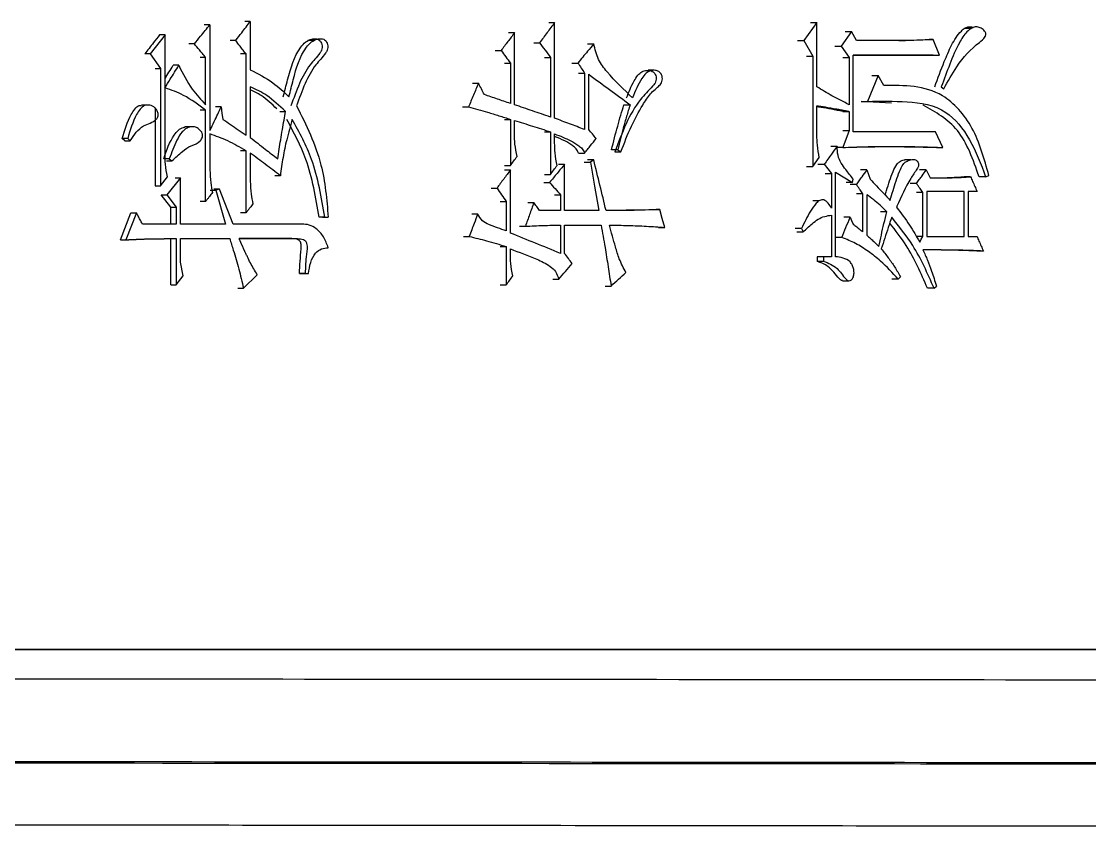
# Model space of a CAD drawing. Header units: millimetres. Extents: x 1953 to 4389, y 564 to 2287.
# Drawn here: x 2977.74 to 2988, y 815.87 to 823.67 of the extents above; entities that cross this region are included whole.
import ezdxf

# ---------------------------------------------------------------- set-up
doc = ezdxf.new("R2010")
doc.units = ezdxf.units.MM

msp = doc.modelspace()

# ---------------------------------------------------------------- linework, layer by layer
at = {"color": 7, "linetype": 'Continuous', "lineweight": 25}
for p, q in [((2979.551, 823.636), (2979.497, 823.636)), ((2979.551, 823.636), (2979.551, 822.619)), ((2979.939, 823.668), (2979.885, 823.668)), ((2979.939, 823.668), (2979.939, 823.203)), ((2982.803, 823.658), (2982.86, 823.658)), ((2982.86, 822.738), (2982.86, 823.658)), ((2985.378, 823.658), (2985.254, 823.485)), ((2985.318, 823.658), (2985.378, 823.658)), ((2985.378, 823.041), (2985.378, 823.658)), ((2986.86, 823.601), (2986.797, 823.601)), ((2979.12, 823.539), (2978.978, 823.355)), ((2979.12, 823.539), (2979.067, 823.539)), ((2979.12, 823.03), (2979.12, 823.539)), ((2982.418, 823.56), (2982.475, 823.56)), ((2982.475, 822.868), (2982.475, 823.56)), ((2985.711, 823.571), (2985.611, 823.43)), ((2985.65, 823.571), (2985.711, 823.571)), ((2985.757, 823.485), (2985.711, 823.571)), ((2986.433, 823.495), (2986.495, 823.495)), ((2986.556, 823.344), (2986.495, 823.495)), ((2979.402, 823.452), (2979.349, 823.452)), ((2979.799, 823.485), (2979.745, 823.485)), ((2980.547, 823.483), (2980.492, 823.483)), ((2982.659, 823.463), (2982.716, 823.463)), ((2983.177, 823.452), (2983.235, 823.452)), ((2985.193, 823.485), (2985.254, 823.485)), ((2985.254, 823.485), (2985.339, 823.333)), ((2985.55, 823.43), (2985.611, 823.43)), ((2985.611, 823.43), (2985.688, 823.322)), ((2986.227, 823.485), (2985.757, 823.485)), ((2986.165, 823.485), (2986.227, 823.485)), ((2978.978, 823.355), (2978.925, 823.355)), ((2978.978, 823.355), (2979.078, 823.214)), ((2979.509, 823.322), (2979.456, 823.322)), ((2979.509, 822.868), (2979.509, 823.322)), ((2979.898, 823.355), (2979.844, 823.355)), ((2979.898, 822.576), (2979.898, 823.355)), ((2982.29, 823.387), (2982.347, 823.387)), ((2982.82, 823.322), (2982.82, 822.749)), ((2985.279, 823.333), (2985.339, 823.333)), ((2985.339, 823.333), (2985.339, 822.273)), ((2985.627, 823.322), (2985.688, 823.322)), ((2985.688, 823.322), (2985.688, 822.868)), ((2985.727, 823.344), (2986.556, 823.344)), ((2985.727, 822.608), (2985.727, 823.344)), ((2986.494, 823.344), (2985.727, 823.344)), ((2986.494, 823.344), (2986.556, 823.344)), ((2979.025, 823.214), (2979.078, 823.214)), ((2979.078, 823.214), (2979.078, 822.089)), ((2979.252, 823.247), (2979.199, 823.247)), ((2982.378, 823.268), (2982.435, 823.268)), ((2982.435, 823.268), (2982.435, 822.879)), ((2983.026, 823.268), (2983.084, 823.268)), ((2983.816, 823.198), (2983.757, 823.198)), ((2983.09, 823.171), (2983.147, 823.171)), ((2983.147, 823.171), (2983.147, 822.63)), ((2983.187, 822.63), (2983.187, 823.16)), ((2985.966, 823.149), (2985.865, 822.9)), ((2985.904, 823.149), (2985.966, 823.149)), ((2986.02, 823.052), (2985.966, 823.149)), ((2979.12, 822.392), (2979.12, 823.03)), ((2979.939, 823.041), (2979.939, 822.554)), ((2982.073, 823.074), (2982.129, 823.074)), ((2986.093, 822.882), (2985.804, 822.9)), ((2985.804, 822.9), (2985.865, 822.9)), ((2978.946, 822.864), (2978.893, 822.864)), ((2979.025, 822.835), (2979.025, 822.089)), ((2979.509, 822.814), (2979.456, 822.814)), ((2979.509, 821.938), (2979.509, 822.814)), ((2979.658, 822.846), (2979.605, 822.846)), ((2980.222, 822.803), (2980.277, 822.803)), ((2981.976, 822.846), (2982.033, 822.846)), ((2983.526, 822.868), (2983.585, 822.868)), ((2985.378, 822.576), (2985.378, 822.857)), ((2985.627, 822.803), (2985.688, 822.803)), ((2985.688, 822.803), (2985.688, 822.619)), ((2982.435, 822.727), (2982.435, 822.284)), ((2982.475, 822.587), (2982.475, 822.717)), ((2979.364, 822.654), (2979.31, 822.654)), ((2979.551, 822.587), (2979.551, 822.241)), ((2982.763, 822.608), (2982.82, 822.608)), ((2982.82, 822.608), (2982.82, 822.197)), ((2982.86, 822.5), (2982.86, 822.587)), ((2985.688, 822.619), (2985.626, 822.457)), ((2985.627, 822.619), (2985.688, 822.619)), ((2986.518, 822.608), (2985.727, 822.608)), ((2986.587, 822.457), (2986.518, 822.608)), ((2978.734, 822.522), (2978.709, 822.543)), ((2978.734, 822.522), (2978.787, 822.522)), ((2978.762, 822.543), (2978.787, 822.522)), ((2985.511, 822.468), (2985.572, 822.468)), ((2979.898, 822.424), (2979.844, 822.424)), ((2979.898, 821.829), (2979.898, 822.424)), ((2979.939, 822.403), (2979.939, 822.132)), ((2983.089, 822.403), (2983.147, 822.403)), ((2983.466, 822.435), (2983.407, 822.435)), ((2983.466, 822.435), (2983.497, 822.414)), ((2985.626, 822.457), (2985.565, 822.457)), ((2986.524, 822.457), (2986.456, 822.459)), ((2986.525, 822.457), (2986.587, 822.457)), ((2979.133, 822.327), (2979.186, 822.327)), ((2982.898, 822.295), (2982.956, 822.295)), ((2982.956, 821.851), (2982.956, 822.295)), ((2983.145, 822.316), (2983.203, 822.316)), ((2983.235, 822.338), (2983.177, 822.338)), ((2983.235, 822.338), (2983.203, 822.316)), ((2985.279, 822.273), (2985.339, 822.273)), ((2985.339, 822.273), (2985.401, 822.36)), ((2985.387, 822.295), (2985.448, 822.295)), ((2985.448, 822.295), (2985.518, 822.208)), ((2986.284, 822.339), (2986.221, 822.339)), ((2979.078, 822.089), (2979.144, 822.176)), ((2979.269, 822.165), (2979.136, 822.003)), ((2979.216, 822.165), (2979.269, 822.165)), ((2979.269, 821.721), (2979.269, 822.165)), ((2980.227, 822.186), (2980.173, 822.186)), ((2982.378, 822.241), (2982.435, 822.241)), ((2982.435, 821.635), (2982.435, 822.241)), ((2985.457, 822.208), (2985.518, 822.208)), ((2985.518, 822.208), (2985.518, 821.873)), ((2985.556, 822.219), (2985.719, 822.122)), ((2985.858, 822.241), (2985.797, 822.241)), ((2986.426, 822.241), (2986.364, 822.241)), ((2986.854, 822.176), (2986.791, 822.176)), ((2979.025, 822.089), (2979.078, 822.089)), ((2979.642, 822.057), (2979.588, 822.057)), ((2979.642, 822.057), (2979.609, 822.046)), ((2979.774, 821.721), (2979.642, 822.057)), ((2982.25, 822.067), (2982.307, 822.067)), ((2982.755, 822.122), (2982.812, 822.122)), ((2985.719, 822.122), (2985.658, 822.122)), ((2985.757, 822.1), (2985.696, 822.1)), ((2985.719, 822.122), (2985.727, 822.154)), ((2986.334, 822.111), (2986.273, 822.111)), ((2979.083, 822.003), (2979.136, 822.003)), ((2979.175, 821.884), (2979.083, 822.003)), ((2979.136, 822.003), (2979.228, 821.884)), ((2979.555, 822.046), (2979.609, 822.046)), ((2979.609, 822.046), (2979.7, 821.721)), ((2982.858, 822.003), (2982.916, 822.003)), ((2982.916, 822.003), (2982.916, 821.851)), ((2985.819, 822.013), (2985.758, 822.013)), ((2985.819, 821.646), (2985.819, 822.013)), ((2985.858, 822.003), (2985.858, 821.613)), ((2986.396, 822.024), (2986.334, 822.024)), ((2986.396, 821.602), (2986.396, 822.024)), ((2986.793, 822.035), (2986.434, 822.035)), ((2986.434, 822.035), (2986.434, 821.602)), ((2986.73, 822.035), (2986.434, 822.035)), ((2986.793, 822.035), (2986.73, 822.035)), ((2986.793, 821.602), (2986.793, 822.035)), ((2986.915, 822.035), (2986.831, 822.035)), ((2986.831, 822.035), (2986.831, 821.602)), ((2986.915, 822.035), (2986.852, 822.035)), ((2979.175, 821.884), (2979.228, 821.884)), ((2979.175, 821.721), (2979.175, 821.884)), ((2979.228, 821.884), (2979.228, 821.721)), ((2979.509, 821.938), (2979.456, 821.938)), ((2982.338, 821.938), (2982.395, 821.938)), ((2982.395, 821.938), (2982.395, 821.656)), ((2982.603, 821.927), (2982.66, 821.927)), ((2982.916, 821.851), (2982.716, 821.851)), ((2983.283, 821.851), (2982.956, 821.851)), ((2983.675, 821.857), (2983.811, 821.862)), ((2983.811, 821.862), (2983.87, 821.862)), ((2985.399, 821.944), (2985.338, 821.944)), ((2978.692, 821.57), (2978.792, 821.829)), ((2978.845, 821.829), (2978.745, 821.57)), ((2978.792, 821.829), (2978.845, 821.829)), ((2979.898, 821.829), (2979.844, 821.829)), ((2980.654, 821.786), (2980.599, 821.786)), ((2980.632, 821.786), (2980.687, 821.786)), ((2980.654, 821.786), (2980.687, 821.786)), ((2982.065, 821.819), (2982.121, 821.819)), ((2985.518, 821.808), (2985.518, 821.408)), ((2985.696, 821.786), (2985.635, 821.786)), ((2986.05, 821.84), (2985.989, 821.84)), ((2979.228, 821.721), (2978.903, 821.721)), ((2979.7, 821.721), (2979.269, 821.721)), ((2980.433, 821.721), (2979.774, 821.721)), ((2982.523, 821.7), (2982.58, 821.7)), ((2982.916, 821.711), (2982.916, 821.44)), ((2982.956, 821.711), (2983.307, 821.711)), ((2982.956, 821.44), (2982.956, 821.711)), ((2983.249, 821.711), (2983.307, 821.711)), ((2983.858, 821.689), (2983.917, 821.689)), ((2985.231, 821.678), (2985.17, 821.678)), ((2985.186, 821.646), (2985.246, 821.646)), ((2985.231, 821.678), (2985.246, 821.646)), ((2978.692, 821.57), (2978.745, 821.57)), ((2979.175, 821.137), (2979.175, 821.581)), ((2979.228, 821.581), (2979.228, 821.137)), ((2979.269, 821.581), (2979.741, 821.581)), ((2979.269, 821.354), (2979.269, 821.581)), ((2979.687, 821.581), (2979.741, 821.581)), ((2979.832, 821.581), (2980.392, 821.581)), ((2980.337, 821.581), (2979.832, 821.581)), ((2980.338, 821.581), (2980.392, 821.581)), ((2981.984, 821.602), (2982.041, 821.602)), ((2986.396, 821.602), (2986.334, 821.602)), ((2986.434, 821.602), (2986.793, 821.602)), ((2986.831, 821.602), (2986.915, 821.602)), ((2982.395, 821.505), (2982.395, 821.137)), ((2982.435, 821.44), (2982.435, 821.483)), ((2986.976, 821.462), (2986.913, 821.462)), ((2979.294, 821.224), (2979.269, 821.354)), ((2985.379, 821.408), (2985.379, 821.364)), ((2985.379, 821.364), (2985.44, 821.364)), ((2985.44, 821.408), (2985.38, 821.408)), ((2985.44, 821.408), (2985.44, 821.364)), ((2985.518, 821.408), (2985.44, 821.408)), ((2979.873, 821.105), (2980.005, 821.235)), ((2980.466, 821.245), (2980.411, 821.245)), ((2980.444, 821.245), (2980.498, 821.245)), ((2980.466, 821.245), (2980.498, 821.245)), ((2979.228, 821.137), (2979.294, 821.224)), ((2982.842, 821.191), (2982.9, 821.191)), ((2985.625, 821.177), (2985.686, 821.177)), ((2986.158, 821.191), (2986.181, 821.213)), ((2979.819, 821.105), (2979.873, 821.105)), ((2983.344, 821.126), (2983.402, 821.126)), ((2986.503, 821.105), (2986.44, 821.105)), ((2986.503, 821.105), (2986.526, 821.126))]:
    msp.add_line(p, q, dxfattribs=at)
at = {"color": 7, "linetype": 'Continuous', "lineweight": 25, "flags": 128}
for points in [[(2982.763, 823.322), (2982.791, 823.322), (2982.82, 823.322)], [(2986.572, 823.041), (2986.583, 823.03), (2986.595, 823.019)], [(2979.658, 822.846), (2979.667, 822.787), (2979.675, 822.727)], [(2982.378, 822.727), (2982.394, 822.727), (2982.411, 822.727), (2982.435, 822.727)], [(2978.762, 822.543), (2978.742, 822.543), (2978.725, 822.543), (2978.709, 822.543)], [(2983.439, 822.414), (2983.454, 822.414), (2983.468, 822.414), (2983.483, 822.414), (2983.497, 822.414)], [(2979.161, 822.349), (2979.142, 822.349), (2979.125, 822.349), (2979.108, 822.349)], [(2979.161, 822.349), (2979.174, 822.338), (2979.186, 822.327)], [(2982.378, 822.284), (2982.393, 822.284), (2982.407, 822.284), (2982.435, 822.284)], [(2983.203, 822.316), (2983.243, 822.084), (2983.283, 821.851)], [(2982.763, 822.197), (2982.777, 822.197), (2982.792, 822.197), (2982.82, 822.197)], [(2985.556, 821.408), (2985.556, 821.813), (2985.556, 822.219)], [(2985.858, 822.241), (2985.873, 822.197), (2985.889, 822.154)], [(2986.426, 822.241), (2986.446, 822.203), (2986.465, 822.165)], [(2986.998, 822.176), (2986.973, 822.176), (2986.954, 822.176), (2986.936, 822.176)], [(2983.917, 821.689), (2983.893, 821.775), (2983.87, 821.862)], [(2985.696, 821.786), (2985.711, 821.754), (2985.727, 821.721)], [(2985.618, 821.592), (2985.603, 821.592), (2985.587, 821.592), (2985.557, 821.592)], [(2986.365, 821.548), (2986.38, 821.575), (2986.396, 821.602)], [(2982.338, 821.505), (2982.353, 821.505), (2982.367, 821.505), (2982.395, 821.505)], [(2979.175, 821.137), (2979.188, 821.137), (2979.201, 821.137), (2979.228, 821.137)], [(2982.338, 821.137), (2982.352, 821.137), (2982.367, 821.137), (2982.395, 821.137)], [(2986.158, 821.191), (2986.135, 821.191), (2986.116, 821.191), (2986.096, 821.191)]]:
    msp.add_lwpolyline(points, dxfattribs=at)
at = {"color": 7, "linetype": 'Continuous', "lineweight": 25}
for points, knots in [([(2979.402, 823.452), (2979.421, 823.476), (2979.456, 823.519), (2979.506, 823.58), (2979.536, 823.617), (2979.551, 823.636)], [0, 0, 0, 0, 0.396526, 0.698263, 1, 1, 1, 1]), ([(2979.799, 823.485), (2979.818, 823.51), (2979.851, 823.553), (2979.898, 823.614), (2979.925, 823.65), (2979.939, 823.668)], [0, 0, 0, 0, 0.407195, 0.703597, 1, 1, 1, 1]), ([(2982.86, 823.658), (2982.836, 823.625), (2982.788, 823.56), (2982.74, 823.495), (2982.716, 823.463)], [0, 0, 0, 0, 0.5, 1, 1, 1, 1]), ([(2986.509, 823.041), (2986.539, 823.122), (2986.589, 823.257), (2986.668, 823.441), (2986.736, 823.554), (2986.799, 823.606), (2986.837, 823.618), (2986.864, 823.617), (2986.876, 823.609), (2986.877, 823.608)], [0, 0, 0, 0, 0.340614, 0.570086, 0.802719, 0.875052, 0.933763, 0.992662, 1, 1, 1, 1]), ([(2986.595, 823.019), (2986.635, 823.093), (2986.73, 823.265), (2986.873, 823.421), (2986.982, 823.5), (2986.998, 823.532), (2987, 823.544), (2986.999, 823.555), (2986.993, 823.57), (2986.976, 823.59), (2986.946, 823.609), (2986.907, 823.62), (2986.861, 823.606), (2986.803, 823.557), (2986.727, 823.439), (2986.652, 823.257), (2986.599, 823.113), (2986.572, 823.041)], [0, 0, 0, 0, 0.163724, 0.385241, 0.440262, 0.448909, 0.455116, 0.461357, 0.469621, 0.484499, 0.514444, 0.547094, 0.577932, 0.622921, 0.7083, 0.85364, 1, 1, 1, 1]), ([(2979.067, 823.539), (2979.048, 823.514), (2979.014, 823.471), (2978.967, 823.409), (2978.939, 823.373), (2978.925, 823.355)], [0, 0, 0, 0, 0.407433, 0.703716, 1, 1, 1, 1]), ([(2980.255, 822.944), (2980.269, 822.998), (2980.31, 823.163), (2980.366, 823.358), (2980.468, 823.475), (2980.52, 823.497), (2980.561, 823.503), (2980.587, 823.498), (2980.605, 823.486), (2980.618, 823.468), (2980.626, 823.445), (2980.629, 823.418), (2980.623, 823.388), (2980.584, 823.33), (2980.496, 823.243), (2980.404, 823.068), (2980.355, 822.929), (2980.329, 822.857)], [0, 0, 0, 0, 0.113914, 0.343514, 0.39365, 0.444093, 0.471622, 0.490424, 0.505143, 0.519852, 0.535775, 0.554403, 0.572991, 0.596467, 0.700314, 0.843728, 1, 1, 1, 1]), ([(2980.31, 822.944), (2980.323, 822.998), (2980.364, 823.163), (2980.42, 823.358), (2980.523, 823.475), (2980.575, 823.497), (2980.616, 823.503), (2980.642, 823.498), (2980.66, 823.486), (2980.672, 823.468), (2980.681, 823.445), (2980.684, 823.418), (2980.678, 823.388), (2980.639, 823.33), (2980.551, 823.243), (2980.458, 823.068), (2980.409, 822.929), (2980.383, 822.857)], [0, 0, 0, 0, 0.113866, 0.34337, 0.39359, 0.444116, 0.471653, 0.490478, 0.50521, 0.519932, 0.535866, 0.554481, 0.573032, 0.596509, 0.70042, 0.843829, 1, 1, 1, 1]), ([(2982.475, 823.56), (2982.454, 823.531), (2982.411, 823.474), (2982.368, 823.416), (2982.347, 823.387)], [0, 0, 0, 0, 0.5, 1, 1, 1, 1]), ([(2986.495, 823.495), (2986.469, 823.494), (2986.416, 823.49), (2986.326, 823.486), (2986.263, 823.485), (2986.227, 823.485)], [0, 0, 0, 0, 0.29749, 0.594994, 1, 1, 1, 1]), ([(2979.509, 823.322), (2979.5, 823.334), (2979.48, 823.358), (2979.444, 823.402), (2979.418, 823.433), (2979.402, 823.452)], [0, 0, 0, 0, 0.277776, 0.555554, 1, 1, 1, 1]), ([(2979.898, 823.355), (2979.888, 823.367), (2979.869, 823.392), (2979.836, 823.435), (2979.813, 823.466), (2979.799, 823.485)], [0, 0, 0, 0, 0.2884326, 0.5768652, 1, 1, 1, 1]), ([(2982.716, 823.463), (2982.733, 823.439), (2982.768, 823.393), (2982.803, 823.346), (2982.82, 823.322)], [0, 0, 0, 0, 0.499999, 1, 1, 1, 1]), ([(2983.235, 823.452), (2983.216, 823.428), (2983.181, 823.386), (2983.13, 823.325), (2983.099, 823.287), (2983.084, 823.268)], [0, 0, 0, 0, 0.386049, 0.693024, 1, 1, 1, 1]), ([(2983.608, 822.933), (2983.525, 823.013), (2983.409, 823.125), (2983.272, 823.297), (2983.248, 823.4), (2983.235, 823.452)], [0, 0, 0, 0, 0.553442, 0.773992, 1, 1, 1, 1]), ([(2982.347, 823.387), (2982.362, 823.367), (2982.391, 823.328), (2982.421, 823.288), (2982.435, 823.268)], [0, 0, 0, 0, 0.499999, 1, 1, 1, 1]), ([(2979.119, 823.03), (2979.136, 823.057), (2979.167, 823.107), (2979.211, 823.179), (2979.239, 823.224), (2979.252, 823.247)], [0, 0, 0, 0, 0.377948, 0.688974, 1, 1, 1, 1]), ([(2979.12, 823.116), (2979.132, 823.137), (2979.159, 823.181), (2979.186, 823.224), (2979.199, 823.247)], [0, 0, 0, 0, 0.483308, 1, 1, 1, 1]), ([(2979.252, 823.247), (2979.292, 823.167), (2979.362, 823.026), (2979.465, 822.916), (2979.509, 822.868)], [0, 0, 0, 0, 0.562196, 1, 1, 1, 1]), ([(2979.939, 823.203), (2980.013, 823.166), (2980.147, 823.098), (2980.259, 822.991), (2980.31, 822.944)], [0, 0, 0, 0, 0.556253, 1, 1, 1, 1]), ([(2983.084, 823.268), (2983.094, 823.252), (2983.116, 823.22), (2983.137, 823.187), (2983.147, 823.171)], [0, 0, 0, 0, 0.499999, 1, 1, 1, 1]), ([(2983.55, 822.933), (2983.572, 822.989), (2983.603, 823.066), (2983.656, 823.149), (2983.697, 823.187), (2983.743, 823.2), (2983.78, 823.196), (2983.807, 823.184), (2983.822, 823.168), (2983.832, 823.148), (2983.836, 823.124), (2983.834, 823.099), (2983.823, 823.07), (2983.77, 823.012), (2983.597, 822.84), (2983.507, 822.597), (2983.439, 822.414)], [0, 0, 0, 0, 0.133499, 0.184051, 0.225722, 0.267722, 0.304937, 0.324851, 0.341374, 0.357927, 0.374455, 0.392764, 0.411749, 0.441496, 0.578283, 1, 1, 1, 1]), ([(2983.497, 822.414), (2983.529, 822.498), (2983.588, 822.656), (2983.688, 822.837), (2983.764, 822.958), (2983.819, 823.011), (2983.857, 823.042), (2983.883, 823.071), (2983.894, 823.103), (2983.895, 823.13), (2983.888, 823.155), (2983.876, 823.175), (2983.855, 823.19), (2983.823, 823.2), (2983.781, 823.197), (2983.733, 823.17), (2983.669, 823.085), (2983.634, 822.998), (2983.608, 822.933)], [0, 0, 0, 0, 0.197624, 0.371591, 0.471167, 0.521337, 0.556787, 0.592598, 0.61138, 0.630161, 0.649113, 0.666951, 0.682877, 0.711545, 0.752921, 0.793459, 0.846543, 1, 1, 1, 1]), ([(2983.187, 823.16), (2983.254, 823.111), (2983.386, 823.014), (2983.519, 822.917), (2983.585, 822.868)], [0, 0, 0, 0, 0.5, 1, 1, 1, 1]), ([(2979.509, 822.814), (2979.441, 822.866), (2979.319, 822.959), (2979.18, 823.008), (2979.12, 823.03)], [0, 0, 0, 0, 0.564258, 1, 1, 1, 1]), ([(2980.277, 822.803), (2980.218, 822.858), (2980.115, 822.956), (2979.993, 823.015), (2979.939, 823.041)], [0, 0, 0, 0, 0.563785, 1, 1, 1, 1]), ([(2980.194, 822.828), (2980.145, 822.874), (2980.067, 822.949), (2979.974, 822.995), (2979.939, 823.012)], [0, 0, 0, 0, 0.623667, 1, 1, 1, 1]), ([(2982.129, 823.074), (2982.113, 823.036), (2982.081, 822.96), (2982.049, 822.884), (2982.033, 822.846)], [0, 0, 0, 0, 0.499999, 1, 1, 1, 1]), ([(2982.186, 822.965), (2982.176, 822.983), (2982.158, 823.019), (2982.139, 823.055), (2982.129, 823.074)], [0, 0, 0, 0, 0.499998, 1, 1, 1, 1]), ([(2985.688, 822.868), (2985.654, 822.885), (2985.616, 822.905), (2985.56, 822.933), (2985.49, 822.97), (2985.426, 823.011), (2985.378, 823.041)], [0, 0, 0, 0, 0.325176, 0.365823, 0.528414, 1, 1, 1, 1]), ([(2987.029, 822.187), (2986.985, 822.346), (2986.9, 822.656), (2986.543, 823.056), (2986.217, 823.054), (2986.02, 823.052)], [0, 0, 0, 0, 0.294377, 0.573566, 1, 1, 1, 1]), ([(2982.435, 822.879), (2982.394, 822.893), (2982.311, 822.922), (2982.227, 822.951), (2982.186, 822.965)], [0, 0, 0, 0, 0.499999, 1, 1, 1, 1]), ([(2985.865, 822.9), (2985.991, 822.902), (2986.243, 822.905), (2986.611, 822.853), (2986.861, 822.538), (2986.952, 822.298), (2986.998, 822.176)], [0, 0, 0, 0, 0.273656, 0.546764, 0.768873, 1, 1, 1, 1]), ([(2978.709, 822.543), (2978.733, 822.624), (2978.764, 822.724), (2978.826, 822.825), (2978.861, 822.861), (2978.885, 822.86), (2978.892, 822.86)], [0, 0, 0, 0, 0.6257746, 0.7857745, 0.9395829, 1, 1, 1, 1]), ([(2978.787, 822.522), (2978.824, 822.578), (2978.89, 822.676), (2979.007, 822.695), (2979.046, 822.739), (2979.053, 822.752), (2979.056, 822.768), (2979.053, 822.79), (2979.043, 822.816), (2979.017, 822.846), (2978.977, 822.867), (2978.922, 822.865), (2978.878, 822.826), (2978.816, 822.723), (2978.786, 822.623), (2978.762, 822.543)], [0, 0, 0, 0, 0.207477, 0.366822, 0.383118, 0.39879, 0.41441, 0.430881, 0.46509, 0.497024, 0.558703, 0.619218, 0.681584, 0.746434, 1, 1, 1, 1]), ([(2979.551, 822.619), (2979.565, 822.649), (2979.59, 822.701), (2979.626, 822.777), (2979.647, 822.823), (2979.658, 822.846)], [0, 0, 0, 0, 0.387874, 0.693937, 1, 1, 1, 1]), ([(2980.203, 822.349), (2980.212, 822.409), (2980.226, 822.503), (2980.246, 822.626), (2980.262, 822.717), (2980.272, 822.775), (2980.277, 822.803)], [0, 0, 0, 0, 0.397437, 0.617017, 0.815711, 1, 1, 1, 1]), ([(2980.383, 822.857), (2980.475, 822.673), (2980.64, 822.34), (2980.672, 821.957), (2980.687, 821.786)], [0, 0, 0, 0, 0.554855, 1, 1, 1, 1]), ([(2982.033, 822.846), (2982.094, 822.83), (2982.192, 822.804), (2982.326, 822.762), (2982.399, 822.739), (2982.435, 822.727)], [0, 0, 0, 0, 0.452168, 0.726066, 1, 1, 1, 1]), ([(2982.82, 822.749), (2982.763, 822.769), (2982.648, 822.808), (2982.533, 822.848), (2982.475, 822.868)], [0, 0, 0, 0, 0.5, 1, 1, 1, 1]), ([(2983.407, 822.435), (2983.426, 822.511), (2983.453, 822.622), (2983.495, 822.766), (2983.516, 822.834), (2983.526, 822.868)], [0, 0, 0, 0, 0.52212, 0.761035, 1, 1, 1, 1]), ([(2983.585, 822.868), (2983.573, 822.831), (2983.551, 822.756), (2983.509, 822.613), (2983.483, 822.505), (2983.466, 822.435)], [0, 0, 0, 0, 0.260983, 0.521979, 1, 1, 1, 1]), ([(2985.378, 822.857), (2985.38, 822.857), (2985.385, 822.856), (2985.391, 822.855), (2985.396, 822.855), (2985.401, 822.854), (2985.405, 822.853), (2985.41, 822.853), (2985.415, 822.852), (2985.42, 822.851), (2985.425, 822.85), (2985.431, 822.85), (2985.436, 822.849), (2985.443, 822.848), (2985.45, 822.847), (2985.457, 822.846), (2985.463, 822.845), (2985.477, 822.842), (2985.507, 822.838), (2985.536, 822.833), (2985.559, 822.828), (2985.568, 822.827), (2985.577, 822.825), (2985.588, 822.823), (2985.597, 822.821), (2985.606, 822.819), (2985.613, 822.818), (2985.619, 822.817), (2985.624, 822.816), (2985.629, 822.815), (2985.633, 822.814), (2985.638, 822.813), (2985.642, 822.812), (2985.648, 822.811), (2985.653, 822.81), (2985.658, 822.809), (2985.663, 822.808), (2985.667, 822.807), (2985.672, 822.806), (2985.676, 822.805), (2985.682, 822.804), (2985.686, 822.804), (2985.688, 822.803)], [0, 0, 0, 0, 0.021952, 0.043903, 0.054879, 0.07683, 0.087806, 0.098782, 0.120733, 0.131709, 0.15366, 0.164636, 0.186587, 0.208539, 0.23049, 0.252442, 0.274393, 0.296345, 0.384151, 0.559767, 0.581718, 0.603669, 0.647572, 0.669524, 0.713427, 0.735378, 0.75733, 0.779281, 0.790257, 0.812208, 0.823184, 0.83416, 0.856111, 0.867087, 0.889038, 0.900014, 0.921965, 0.932941, 0.943917, 0.965868, 0.976844, 1, 1, 1, 1]), ([(2985.627, 822.803), (2985.59, 822.81), (2985.521, 822.824), (2985.438, 822.839), (2985.391, 822.846), (2985.378, 822.848)], [0, 0, 0, 0, 0.437629, 0.840944, 1, 1, 1, 1]), ([(2986.935, 822.176), (2986.878, 822.339), (2986.766, 822.656), (2986.518, 822.796), (2986.398, 822.863)], [0, 0, 0, 0, 0.515406, 1, 1, 1, 1]), ([(2979.675, 822.727), (2979.7, 822.711), (2979.749, 822.677), (2979.823, 822.627), (2979.873, 822.593), (2979.898, 822.576)], [0, 0, 0, 0, 0.331513, 0.665756, 1, 1, 1, 1]), ([(2980.342, 822.727), (2980.323, 822.663), (2980.288, 822.542), (2980.251, 822.361), (2980.235, 822.245), (2980.227, 822.186)], [0, 0, 0, 0, 0.368096, 0.683267, 1, 1, 1, 1]), ([(2980.599, 821.786), (2980.567, 821.977), (2980.511, 822.314), (2980.356, 822.602), (2980.288, 822.727)], [0, 0, 0, 0, 0.56483, 1, 1, 1, 1]), ([(2980.654, 821.786), (2980.622, 821.977), (2980.566, 822.314), (2980.41, 822.602), (2980.342, 822.727)], [0, 0, 0, 0, 0.564773, 1, 1, 1, 1]), ([(2982.475, 822.717), (2982.533, 822.699), (2982.648, 822.662), (2982.763, 822.626), (2982.82, 822.608)], [0, 0, 0, 0, 0.5, 1, 1, 1, 1]), ([(2983.147, 822.63), (2983.1, 822.648), (2983.004, 822.684), (2982.908, 822.72), (2982.86, 822.738)], [0, 0, 0, 0, 0.5000003, 1, 1, 1, 1]), ([(2979.108, 822.349), (2979.136, 822.43), (2979.17, 822.531), (2979.246, 822.624), (2979.283, 822.65), (2979.306, 822.651), (2979.311, 822.651)], [0, 0, 0, 0, 0.639268, 0.801158, 0.95821, 1, 1, 1, 1]), ([(2979.186, 822.327), (2979.219, 822.359), (2979.277, 822.415), (2979.369, 822.479), (2979.442, 822.498), (2979.472, 822.539), (2979.48, 822.557), (2979.481, 822.576), (2979.477, 822.595), (2979.463, 822.618), (2979.439, 822.642), (2979.403, 822.657), (2979.363, 822.656), (2979.321, 822.64), (2979.273, 822.599), (2979.217, 822.5), (2979.183, 822.409), (2979.161, 822.349)], [0, 0, 0, 0, 0.148754, 0.260728, 0.372296, 0.394322, 0.416456, 0.432197, 0.447933, 0.473769, 0.515229, 0.556405, 0.603707, 0.651901, 0.70837, 0.805731, 1, 1, 1, 1]), ([(2979.898, 822.424), (2979.869, 822.441), (2979.811, 822.475), (2979.697, 822.535), (2979.608, 822.566), (2979.551, 822.587)], [0, 0, 0, 0, 0.2594794, 0.5190273, 1, 1, 1, 1]), ([(2982.499, 822.37), (2982.492, 822.41), (2982.477, 822.481), (2982.476, 822.554), (2982.475, 822.587)], [0, 0, 0, 0, 0.558835, 1, 1, 1, 1]), ([(2982.86, 822.587), (2982.912, 822.567), (2982.992, 822.536), (2983.078, 822.484), (2983.127, 822.447), (2983.141, 822.418), (2983.147, 822.403)], [0, 0, 0, 0, 0.494008, 0.754052, 0.875824, 1, 1, 1, 1]), ([(2983.259, 822.543), (2983.247, 822.558), (2983.223, 822.587), (2983.199, 822.616), (2983.187, 822.63)], [0, 0, 0, 0, 0.500001, 1, 1, 1, 1]), ([(2985.401, 822.36), (2985.394, 822.399), (2985.38, 822.47), (2985.379, 822.544), (2985.378, 822.576)], [0, 0, 0, 0, 0.558835, 1, 1, 1, 1]), ([(2979.939, 822.554), (2979.963, 822.535), (2980.01, 822.497), (2980.098, 822.427), (2980.163, 822.379), (2980.203, 822.349)], [0, 0, 0, 0, 0.273449, 0.546904, 1, 1, 1, 1]), ([(2983.089, 822.403), (2983.082, 822.418), (2983.069, 822.447), (2983.02, 822.484), (2982.953, 822.525), (2982.893, 822.549), (2982.86, 822.562)], [0, 0, 0, 0, 0.152424, 0.301831, 0.620832, 1, 1, 1, 1]), ([(2982.884, 822.284), (2982.876, 822.324), (2982.862, 822.395), (2982.861, 822.468), (2982.86, 822.5)], [0, 0, 0, 0, 0.558835, 1, 1, 1, 1]), ([(2983.147, 822.403), (2983.157, 822.415), (2983.176, 822.439), (2983.213, 822.486), (2983.241, 822.521), (2983.259, 822.543)], [0, 0, 0, 0, 0.257094, 0.514188, 1, 1, 1, 1]), ([(2985.572, 822.468), (2985.554, 822.443), (2985.524, 822.401), (2985.483, 822.344), (2985.46, 822.311), (2985.448, 822.295)], [0, 0, 0, 0, 0.432628, 0.716314, 1, 1, 1, 1]), ([(2985.727, 822.154), (2985.703, 822.184), (2985.663, 822.233), (2985.61, 822.305), (2985.576, 822.381), (2985.573, 822.439), (2985.572, 822.468)], [0, 0, 0, 0, 0.3343851, 0.5522025, 0.7732716, 1, 1, 1, 1]), ([(2985.626, 822.457), (2985.698, 822.46), (2985.843, 822.465), (2986.005, 822.468), (2986.098, 822.467), (2986.12, 822.467), (2986.127, 822.467), (2986.134, 822.467), (2986.14, 822.467), (2986.147, 822.467), (2986.156, 822.467), (2986.165, 822.467), (2986.174, 822.467), (2986.181, 822.467), (2986.188, 822.467), (2986.194, 822.467), (2986.201, 822.467), (2986.208, 822.466), (2986.217, 822.466), (2986.226, 822.466), (2986.235, 822.466), (2986.241, 822.466), (2986.248, 822.466), (2986.255, 822.466), (2986.262, 822.466), (2986.268, 822.465), (2986.275, 822.465), (2986.282, 822.465), (2986.291, 822.465), (2986.3, 822.465), (2986.309, 822.465), (2986.316, 822.465), (2986.322, 822.464), (2986.329, 822.464), (2986.336, 822.464), (2986.342, 822.464), (2986.351, 822.464), (2986.36, 822.463), (2986.369, 822.463), (2986.376, 822.463), (2986.383, 822.463), (2986.39, 822.463), (2986.396, 822.463), (2986.403, 822.462), (2986.41, 822.462), (2986.416, 822.462), (2986.425, 822.462), (2986.434, 822.462), (2986.443, 822.461), (2986.45, 822.461), (2986.457, 822.461), (2986.463, 822.461), (2986.47, 822.46), (2986.477, 822.46), (2986.486, 822.46), (2986.495, 822.46), (2986.504, 822.459), (2986.51, 822.459), (2986.517, 822.459), (2986.524, 822.459), (2986.531, 822.459), (2986.537, 822.458), (2986.544, 822.458), (2986.553, 822.458), (2986.562, 822.458), (2986.571, 822.457), (2986.578, 822.457), (2986.584, 822.457), (2986.587, 822.457)], [0, 0, 0, 0, 0.22469, 0.449389, 0.505561, 0.512583, 0.519604, 0.526626, 0.533647, 0.540669, 0.547691, 0.561734, 0.568755, 0.575777, 0.582798, 0.58982, 0.596841, 0.603863, 0.610884, 0.624927, 0.631949, 0.638971, 0.645992, 0.653014, 0.660035, 0.667057, 0.674078, 0.6811, 0.688121, 0.702164, 0.709186, 0.716207, 0.723229, 0.730251, 0.737272, 0.744294, 0.751315, 0.765358, 0.77238, 0.779401, 0.786423, 0.793444, 0.800466, 0.807487, 0.814509, 0.821531, 0.828552, 0.842595, 0.849617, 0.856638, 0.86366, 0.870681, 0.877703, 0.884724, 0.891746, 0.905789, 0.912811, 0.919832, 0.926854, 0.933875, 0.940897, 0.947918, 0.95494, 0.961961, 0.976004, 0.983026, 0.990048, 1, 1, 1, 1]), ([(2985.702, 822.46), (2985.711, 822.46), (2985.789, 822.462), (2986.042, 822.467), (2986.262, 822.464), (2986.385, 822.462), (2986.431, 822.46), (2986.45, 822.46), (2986.455, 822.46), (2986.455, 822.46), (2986.456, 822.46)], [0, 0, 0, 0, 0.05514, 0.498585, 0.766188, 0.892547, 0.95596, 0.964089, 0.972518, 1, 1, 1, 1]), ([(2979.144, 822.176), (2979.136, 822.215), (2979.121, 822.287), (2979.12, 822.36), (2979.12, 822.392)], [0, 0, 0, 0, 0.558836, 1, 1, 1, 1]), ([(2980.227, 822.186), (2980.179, 822.223), (2980.107, 822.277), (2980.011, 822.349), (2979.963, 822.385), (2979.939, 822.403)], [0, 0, 0, 0, 0.503826, 0.751913, 1, 1, 1, 1]), ([(2982.435, 822.284), (2982.446, 822.298), (2982.467, 822.327), (2982.489, 822.356), (2982.499, 822.37)], [0, 0, 0, 0, 0.5, 1, 1, 1, 1]), ([(2982.956, 822.295), (2982.932, 822.266), (2982.884, 822.208), (2982.836, 822.15), (2982.812, 822.122)], [0, 0, 0, 0, 0.5, 1, 1, 1, 1]), ([(2982.82, 822.197), (2982.831, 822.212), (2982.852, 822.241), (2982.873, 822.269), (2982.884, 822.284)], [0, 0, 0, 0, 0.4999996, 1, 1, 1, 1]), ([(2983.354, 821.851), (2983.335, 821.932), (2983.295, 822.095), (2983.255, 822.257), (2983.235, 822.338)], [0, 0, 0, 0, 0.5, 1, 1, 1, 1]), ([(2986.034, 821.999), (2986.038, 822.013), (2986.061, 822.091), (2986.093, 822.192), (2986.136, 822.287), (2986.174, 822.325), (2986.202, 822.336), (2986.219, 822.338), (2986.221, 822.338)], [0, 0, 0, 0, 0.106522, 0.565835, 0.752734, 0.847216, 0.981134, 1, 1, 1, 1]), ([(2986.081, 821.949), (2986.09, 821.98), (2986.118, 822.074), (2986.155, 822.192), (2986.198, 822.287), (2986.236, 822.326), (2986.272, 822.337), (2986.303, 822.343), (2986.324, 822.34), (2986.338, 822.331), (2986.348, 822.318), (2986.354, 822.302), (2986.355, 822.285), (2986.35, 822.266), (2986.323, 822.225), (2986.242, 822.113), (2986.188, 821.979), (2986.144, 821.886), (2986.143, 821.884)], [0, 0, 0, 0, 0.09118, 0.273688, 0.348082, 0.385671, 0.439079, 0.473308, 0.494951, 0.511315, 0.527714, 0.54364, 0.558961, 0.57304, 0.596062, 0.704689, 0.991099, 1, 1, 1, 1]), ([(2979.551, 822.241), (2979.552, 822.199), (2979.554, 822.126), (2979.569, 822.055), (2979.576, 822.024)], [0, 0, 0, 0, 0.5610721, 1, 1, 1, 1]), ([(2982.435, 822.241), (2982.414, 822.212), (2982.371, 822.154), (2982.328, 822.096), (2982.307, 822.067)], [0, 0, 0, 0, 0.5, 1, 1, 1, 1]), ([(2985.757, 822.1), (2985.766, 822.112), (2985.784, 822.137), (2985.818, 822.184), (2985.842, 822.219), (2985.858, 822.241)], [0, 0, 0, 0, 0.266242, 0.532485, 1, 1, 1, 1]), ([(2986.334, 822.111), (2986.343, 822.123), (2986.361, 822.148), (2986.392, 822.192), (2986.413, 822.222), (2986.426, 822.241)], [0, 0, 0, 0, 0.288429, 0.576858, 1, 1, 1, 1]), ([(2986.465, 822.165), (2986.508, 822.165), (2986.554, 822.165), (2986.603, 822.165), (2986.611, 822.165), (2986.619, 822.165), (2986.627, 822.165), (2986.634, 822.166), (2986.64, 822.166), (2986.646, 822.166), (2986.652, 822.166), (2986.659, 822.166), (2986.67, 822.166), (2986.681, 822.167), (2986.692, 822.167), (2986.7, 822.167), (2986.708, 822.167), (2986.719, 822.168), (2986.728, 822.168), (2986.737, 822.169), (2986.743, 822.169), (2986.75, 822.169), (2986.756, 822.169), (2986.767, 822.17), (2986.778, 822.171), (2986.791, 822.171), (2986.802, 822.172), (2986.815, 822.173), (2986.826, 822.174), (2986.84, 822.175), (2986.848, 822.175), (2986.854, 822.176)], [0, 0, 0, 0, 0.332695, 0.353489, 0.374282, 0.395075, 0.415869, 0.436662, 0.447059, 0.467852, 0.478249, 0.499042, 0.519836, 0.561422, 0.582216, 0.603009, 0.623803, 0.644596, 0.686183, 0.69658, 0.717373, 0.72777, 0.748563, 0.769356, 0.810943, 0.831737, 0.873323, 0.894117, 0.935704, 0.956497, 1, 1, 1, 1]), ([(2986.465, 822.165), (2986.487, 822.165), (2986.553, 822.165), (2986.662, 822.169), (2986.748, 822.173), (2986.791, 822.176)], [0, 0, 0, 0, 0.206279, 0.603063, 1, 1, 1, 1]), ([(2986.854, 822.176), (2986.86, 822.161), (2986.874, 822.13), (2986.894, 822.083), (2986.908, 822.051), (2986.915, 822.035)], [0, 0, 0, 0, 0.3137275, 0.6568637, 1, 1, 1, 1]), ([(2986.998, 822.176), (2987.003, 822.178), (2987.014, 822.181), (2987.024, 822.185), (2987.029, 822.187)], [0, 0, 0, 0, 0.4999878, 1, 1, 1, 1]), ([(2979.939, 822.132), (2979.94, 822.091), (2979.942, 822.018), (2979.957, 821.947), (2979.964, 821.916)], [0, 0, 0, 0, 0.561072, 1, 1, 1, 1]), ([(2982.307, 822.067), (2982.321, 822.046), (2982.351, 822.003), (2982.38, 821.959), (2982.395, 821.938)], [0, 0, 0, 0, 0.499998, 1, 1, 1, 1]), ([(2982.812, 822.122), (2982.829, 822.102), (2982.864, 822.062), (2982.899, 822.022), (2982.916, 822.003)], [0, 0, 0, 0, 0.499998, 1, 1, 1, 1]), ([(2985.819, 822.013), (2985.81, 822.026), (2985.796, 822.047), (2985.775, 822.075), (2985.763, 822.092), (2985.757, 822.1)], [0, 0, 0, 0, 0.432649, 0.716324, 1, 1, 1, 1]), ([(2985.889, 822.154), (2985.909, 822.132), (2985.952, 822.086), (2986.016, 822.018), (2986.059, 821.972), (2986.081, 821.949)], [0, 0, 0, 0, 0.32488, 0.66244, 1, 1, 1, 1]), ([(2986.396, 822.024), (2986.387, 822.037), (2986.372, 822.057), (2986.352, 822.086), (2986.34, 822.103), (2986.334, 822.111)], [0, 0, 0, 0, 0.432649, 0.716324, 1, 1, 1, 1]), ([(2979.576, 822.024), (2979.566, 822.012), (2979.55, 821.991), (2979.528, 821.962), (2979.516, 821.946), (2979.509, 821.938)], [0, 0, 0, 0, 0.428361, 0.714181, 1, 1, 1, 1]), ([(2985.518, 821.873), (2985.508, 821.89), (2985.489, 821.924), (2985.448, 821.959), (2985.403, 821.952), (2985.36, 821.911), (2985.298, 821.822), (2985.257, 821.735), (2985.231, 821.678)], [0, 0, 0, 0, 0.121652, 0.238643, 0.329835, 0.425879, 0.621221, 1, 1, 1, 1]), ([(2986.05, 821.84), (2986.029, 821.861), (2985.988, 821.901), (2985.923, 821.955), (2985.88, 821.987), (2985.858, 822.003)], [0, 0, 0, 0, 0.349925, 0.674457, 1, 1, 1, 1]), ([(2979.964, 821.916), (2979.955, 821.904), (2979.939, 821.883), (2979.917, 821.854), (2979.904, 821.838), (2979.898, 821.829)], [0, 0, 0, 0, 0.428361, 0.714181, 1, 1, 1, 1]), ([(2982.66, 821.927), (2982.647, 821.889), (2982.62, 821.813), (2982.593, 821.738), (2982.58, 821.7)], [0, 0, 0, 0, 0.499999, 1, 1, 1, 1]), ([(2982.716, 821.851), (2982.707, 821.864), (2982.688, 821.889), (2982.669, 821.914), (2982.66, 821.927)], [0, 0, 0, 0, 0.500001, 1, 1, 1, 1]), ([(2983.87, 821.862), (2983.776, 821.858), (2983.68, 821.854), (2983.581, 821.852), (2983.574, 821.852), (2983.567, 821.852), (2983.559, 821.852), (2983.552, 821.852), (2983.545, 821.852), (2983.537, 821.852), (2983.53, 821.852), (2983.52, 821.852), (2983.511, 821.852), (2983.501, 821.852), (2983.494, 821.852), (2983.486, 821.851), (2983.479, 821.851), (2983.472, 821.851), (2983.464, 821.851), (2983.457, 821.851), (2983.447, 821.851), (2983.437, 821.851), (2983.428, 821.851), (2983.42, 821.851), (2983.413, 821.851), (2983.406, 821.851), (2983.398, 821.851), (2983.391, 821.851), (2983.384, 821.851), (2983.376, 821.851), (2983.367, 821.851), (2983.359, 821.851), (2983.354, 821.851)], [0, 0, 0, 0, 0.54643, 0.560604, 0.574777, 0.588951, 0.603124, 0.617298, 0.631471, 0.645645, 0.659818, 0.673992, 0.702338, 0.716512, 0.730685, 0.744859, 0.759032, 0.773206, 0.787379, 0.801553, 0.815726, 0.844073, 0.858247, 0.87242, 0.886594, 0.900767, 0.914941, 0.929114, 0.943288, 0.957461, 0.971635, 1, 1, 1, 1]), ([(2983.675, 821.856), (2983.674, 821.856), (2983.668, 821.856), (2983.614, 821.854), (2983.527, 821.853), (2983.435, 821.852), (2983.382, 821.851), (2983.36, 821.851), (2983.354, 821.851)], [0, 0, 0, 0, 0.0351185, 0.1395016, 0.536343, 0.8228396, 0.9570858, 1, 1, 1, 1]), ([(2986.143, 821.884), (2986.185, 821.827), (2986.246, 821.746), (2986.317, 821.631), (2986.349, 821.576), (2986.365, 821.548)], [0, 0, 0, 0, 0.53234, 0.766047, 1, 1, 1, 1]), ([(2978.903, 821.721), (2978.896, 821.735), (2978.882, 821.76), (2978.863, 821.797), (2978.851, 821.819), (2978.845, 821.829)], [0, 0, 0, 0, 0.39045, 0.695224, 1, 1, 1, 1]), ([(2982.121, 821.819), (2982.11, 821.788), (2982.091, 821.737), (2982.064, 821.665), (2982.048, 821.623), (2982.041, 821.602)], [0, 0, 0, 0, 0.425233, 0.712616, 1, 1, 1, 1]), ([(2982.395, 821.656), (2982.34, 821.675), (2982.263, 821.701), (2982.162, 821.746), (2982.135, 821.794), (2982.121, 821.819)], [0, 0, 0, 0, 0.554938, 0.774738, 1, 1, 1, 1]), ([(2985.246, 821.646), (2985.274, 821.672), (2985.32, 821.716), (2985.388, 821.77), (2985.452, 821.797), (2985.496, 821.804), (2985.518, 821.808)], [0, 0, 0, 0, 0.34464, 0.565757, 0.783533, 1, 1, 1, 1]), ([(2985.618, 821.592), (2985.631, 821.624), (2985.657, 821.689), (2985.683, 821.754), (2985.696, 821.786)], [0, 0, 0, 0, 0.5, 1, 1, 1, 1]), ([(2985.973, 821.505), (2985.989, 821.579), (2986.012, 821.692), (2986.041, 821.802), (2986.05, 821.84)], [0, 0, 0, 0, 0.65698, 1, 1, 1, 1]), ([(2986.096, 821.786), (2986.085, 821.754), (2986.062, 821.688), (2986.029, 821.587), (2986.007, 821.518), (2985.996, 821.483)], [0, 0, 0, 0, 0.320379, 0.660141, 1, 1, 1, 1]), ([(2986.503, 821.105), (2986.44, 821.247), (2986.329, 821.498), (2986.167, 821.699), (2986.096, 821.786)], [0, 0, 0, 0, 0.56421, 1, 1, 1, 1]), ([(2980.687, 821.494), (2980.673, 821.53), (2980.647, 821.601), (2980.58, 821.677), (2980.506, 821.716), (2980.457, 821.72), (2980.433, 821.721)], [0, 0, 0, 0, 0.291064, 0.572494, 0.787521, 1, 1, 1, 1]), ([(2982.58, 821.7), (2982.608, 821.701), (2982.665, 821.704), (2982.778, 821.709), (2982.861, 821.71), (2982.916, 821.711)], [0, 0, 0, 0, 0.254777, 0.50956, 1, 1, 1, 1]), ([(2983.307, 821.711), (2983.319, 821.639), (2983.343, 821.507), (2983.374, 821.312), (2983.393, 821.188), (2983.402, 821.126)], [0, 0, 0, 0, 0.366425, 0.683185, 1, 1, 1, 1]), ([(2983.386, 821.711), (2983.446, 821.71), (2983.565, 821.709), (2983.742, 821.701), (2983.859, 821.693), (2983.917, 821.689)], [0, 0, 0, 0, 0.337206, 0.668546, 1, 1, 1, 1]), ([(2983.545, 821.256), (2983.522, 821.299), (2983.481, 821.376), (2983.435, 821.533), (2983.405, 821.641), (2983.386, 821.711)], [0, 0, 0, 0, 0.308167, 0.555958, 1, 1, 1, 1]), ([(2985.727, 821.721), (2985.738, 821.712), (2985.759, 821.695), (2985.79, 821.67), (2985.809, 821.654), (2985.819, 821.646)], [0, 0, 0, 0, 0.361282, 0.680641, 1, 1, 1, 1]), ([(2986.44, 821.105), (2986.378, 821.247), (2986.278, 821.476), (2986.132, 821.66), (2986.077, 821.729)], [0, 0, 0, 0, 0.62094, 1, 1, 1, 1]), ([(2978.745, 821.57), (2978.748, 821.57), (2978.754, 821.57), (2978.763, 821.571), (2978.773, 821.571), (2978.78, 821.572), (2978.788, 821.572), (2978.794, 821.572), (2978.802, 821.573), (2978.81, 821.573), (2978.819, 821.573), (2978.827, 821.574), (2978.834, 821.574), (2978.841, 821.574), (2978.848, 821.575), (2978.854, 821.575), (2978.862, 821.575), (2978.87, 821.576), (2978.879, 821.576), (2978.887, 821.576), (2978.895, 821.577), (2978.901, 821.577), (2978.908, 821.577), (2978.916, 821.577), (2978.924, 821.578), (2978.932, 821.578), (2978.939, 821.578), (2978.947, 821.578), (2978.955, 821.578), (2978.961, 821.579), (2978.969, 821.579), (2978.976, 821.579), (2978.984, 821.579), (2978.992, 821.579), (2978.999, 821.579), (2979.007, 821.579), (2979.015, 821.58), (2979.021, 821.58), (2979.029, 821.58), (2979.037, 821.58), (2979.044, 821.58), (2979.052, 821.58), (2979.06, 821.58), (2979.067, 821.58), (2979.075, 821.58), (2979.083, 821.58), (2979.09, 821.58), (2979.098, 821.58), (2979.104, 821.58), (2979.112, 821.581), (2979.12, 821.581), (2979.127, 821.581), (2979.135, 821.581), (2979.143, 821.581), (2979.151, 821.581), (2979.158, 821.581), (2979.164, 821.581), (2979.172, 821.581), (2979.18, 821.581), (2979.187, 821.581), (2979.195, 821.581), (2979.203, 821.581), (2979.211, 821.581), (2979.219, 821.581), (2979.224, 821.581), (2979.228, 821.581)], [0, 0, 0, 0, 0.019168, 0.038335, 0.057502, 0.07667, 0.086254, 0.105421, 0.115005, 0.134172, 0.15334, 0.172507, 0.182091, 0.201259, 0.210842, 0.23001, 0.239594, 0.258761, 0.277929, 0.297096, 0.30668, 0.325847, 0.335431, 0.354599, 0.373766, 0.38335, 0.402517, 0.421685, 0.431268, 0.450436, 0.46002, 0.479187, 0.498355, 0.507938, 0.527106, 0.546273, 0.555857, 0.575025, 0.584608, 0.603776, 0.622943, 0.632527, 0.651695, 0.670862, 0.680446, 0.699613, 0.718781, 0.728365, 0.747532, 0.757116, 0.776283, 0.795451, 0.805034, 0.824202, 0.843369, 0.852953, 0.872121, 0.881704, 0.900872, 0.920039, 0.929623, 0.948791, 0.967958, 0.977542, 1, 1, 1, 1]), ([(2979.741, 821.581), (2979.753, 821.544), (2979.783, 821.447), (2979.83, 821.29), (2979.859, 821.166), (2979.873, 821.105)], [0, 0, 0, 0, 0.234581, 0.616855, 1, 1, 1, 1]), ([(2980.005, 821.235), (2979.983, 821.272), (2979.949, 821.328), (2979.915, 821.397), (2979.899, 821.432), (2979.891, 821.448), (2979.887, 821.457), (2979.885, 821.462), (2979.882, 821.468), (2979.88, 821.473), (2979.877, 821.479), (2979.874, 821.484), (2979.872, 821.489), (2979.87, 821.494), (2979.868, 821.5), (2979.865, 821.506), (2979.863, 821.511), (2979.86, 821.517), (2979.858, 821.522), (2979.855, 821.529), (2979.853, 821.534), (2979.85, 821.54), (2979.848, 821.545), (2979.845, 821.551), (2979.843, 821.556), (2979.84, 821.563), (2979.838, 821.568), (2979.835, 821.574), (2979.833, 821.578), (2979.832, 821.581)], [0, 0, 0, 0, 0.340494, 0.510588, 0.595628, 0.638147, 0.648777, 0.670037, 0.680666, 0.701926, 0.712556, 0.733815, 0.744445, 0.755075, 0.776334, 0.786964, 0.808224, 0.818854, 0.840113, 0.850743, 0.872003, 0.882632, 0.903892, 0.914522, 0.935781, 0.946411, 0.967671, 0.9783, 1, 1, 1, 1]), ([(2980.411, 821.245), (2980.415, 821.324), (2980.419, 821.415), (2980.43, 821.517), (2980.422, 821.551), (2980.39, 821.581), (2980.359, 821.581), (2980.337, 821.581)], [0, 0, 0, 0, 0.575027, 0.661027, 0.741894, 0.819512, 1, 1, 1, 1]), ([(2980.392, 821.581), (2980.411, 821.58), (2980.438, 821.58), (2980.469, 821.561), (2980.492, 821.512), (2980.471, 821.402), (2980.468, 821.307), (2980.466, 821.245)], [0, 0, 0, 0, 0.1639717, 0.2288935, 0.2960625, 0.5477733, 1, 1, 1, 1]), ([(2982.041, 821.602), (2982.096, 821.589), (2982.183, 821.568), (2982.301, 821.534), (2982.364, 821.515), (2982.395, 821.505)], [0, 0, 0, 0, 0.465077, 0.732516, 1, 1, 1, 1]), ([(2982.916, 821.44), (2982.836, 821.473), (2982.676, 821.537), (2982.516, 821.602), (2982.435, 821.635)], [0, 0, 0, 0, 0.5, 1, 1, 1, 1]), ([(2986.158, 821.191), (2986.103, 821.252), (2986.014, 821.351), (2985.873, 821.459), (2985.75, 821.539), (2985.662, 821.574), (2985.618, 821.592)], [0, 0, 0, 0, 0.34436, 0.564684, 0.783385, 1, 1, 1, 1]), ([(2985.858, 821.613), (2985.869, 821.603), (2985.891, 821.584), (2985.93, 821.548), (2985.957, 821.521), (2985.973, 821.505)], [0, 0, 0, 0, 0.280921, 0.561854, 1, 1, 1, 1]), ([(2986.915, 821.602), (2986.921, 821.588), (2986.934, 821.557), (2986.955, 821.51), (2986.969, 821.478), (2986.976, 821.462)], [0, 0, 0, 0, 0.313727, 0.656864, 1, 1, 1, 1]), ([(2980.498, 821.245), (2980.503, 821.281), (2980.513, 821.352), (2980.555, 821.441), (2980.621, 821.488), (2980.665, 821.492), (2980.687, 821.494)], [0, 0, 0, 0, 0.2926241, 0.5766901, 0.7904269, 1, 1, 1, 1]), ([(2982.435, 821.483), (2982.52, 821.451), (2982.65, 821.403), (2982.797, 821.335), (2982.874, 821.269), (2982.891, 821.217), (2982.9, 821.191)], [0, 0, 0, 0, 0.493619, 0.752072, 0.87418, 1, 1, 1, 1]), ([(2982.459, 821.224), (2982.451, 821.264), (2982.437, 821.335), (2982.436, 821.408), (2982.435, 821.44)], [0, 0, 0, 0, 0.558835, 1, 1, 1, 1]), ([(2983.028, 821.343), (2983.016, 821.359), (2982.992, 821.391), (2982.968, 821.424), (2982.956, 821.44)], [0, 0, 0, 0, 0.500002, 1, 1, 1, 1]), ([(2985.996, 821.483), (2986.019, 821.455), (2986.063, 821.398), (2986.127, 821.31), (2986.163, 821.245), (2986.181, 821.213)], [0, 0, 0, 0, 0.3384511, 0.6681197, 1, 1, 1, 1]), ([(2986.396, 821.473), (2986.411, 821.44), (2986.44, 821.374), (2986.483, 821.258), (2986.51, 821.174), (2986.526, 821.126)], [0, 0, 0, 0, 0.296607, 0.593255, 1, 1, 1, 1]), ([(2986.976, 821.462), (2986.967, 821.462), (2986.95, 821.463), (2986.929, 821.464), (2986.913, 821.464), (2986.9, 821.465), (2986.89, 821.465), (2986.879, 821.466), (2986.864, 821.466), (2986.843, 821.467), (2986.822, 821.468), (2986.801, 821.468), (2986.784, 821.469), (2986.763, 821.469), (2986.747, 821.47), (2986.726, 821.47), (2986.709, 821.471), (2986.692, 821.471), (2986.675, 821.471), (2986.658, 821.472), (2986.637, 821.472), (2986.622, 821.472), (2986.608, 821.472), (2986.599, 821.472), (2986.589, 821.472), (2986.58, 821.472), (2986.572, 821.472), (2986.563, 821.473), (2986.555, 821.473), (2986.544, 821.473), (2986.536, 821.473), (2986.525, 821.473), (2986.517, 821.473), (2986.506, 821.473), (2986.498, 821.473), (2986.489, 821.473), (2986.481, 821.473), (2986.473, 821.473), (2986.462, 821.473), (2986.454, 821.473), (2986.443, 821.473), (2986.436, 821.473), (2986.429, 821.473), (2986.425, 821.473), (2986.421, 821.473), (2986.415, 821.473), (2986.411, 821.473), (2986.406, 821.473), (2986.401, 821.473), (2986.398, 821.473), (2986.396, 821.473)], [0, 0, 0, 0, 0.043584, 0.087168, 0.10896, 0.130753, 0.152545, 0.163441, 0.185233, 0.228817, 0.272401, 0.294193, 0.337777, 0.35957, 0.403154, 0.424946, 0.46853, 0.490322, 0.512114, 0.555698, 0.577491, 0.621075, 0.631971, 0.653763, 0.664659, 0.686451, 0.697347, 0.708243, 0.730035, 0.740931, 0.762723, 0.773619, 0.795412, 0.806308, 0.8281, 0.838996, 0.849892, 0.871684, 0.88258, 0.904372, 0.915268, 0.93706, 0.942508, 0.947956, 0.958852, 0.9643, 0.975196, 0.980644, 0.990322, 1, 1, 1, 1]), ([(2986.912, 821.462), (2986.845, 821.465), (2986.716, 821.47), (2986.543, 821.473), (2986.438, 821.473), (2986.396, 821.473)], [0, 0, 0, 0, 0.391116, 0.75565, 1, 1, 1, 1]), ([(2982.9, 821.191), (2982.921, 821.217), (2982.964, 821.267), (2983.007, 821.317), (2983.028, 821.343)], [0, 0, 0, 0, 0.4999996, 1, 1, 1, 1]), ([(2985.624, 821.179), (2985.62, 821.178), (2985.609, 821.178), (2985.561, 821.23), (2985.5, 821.318), (2985.416, 821.35), (2985.379, 821.364)], [0, 0, 0, 0, 0.0361213, 0.1127116, 0.6141797, 1, 1, 1, 1]), ([(2985.44, 821.364), (2985.487, 821.347), (2985.572, 821.315), (2985.63, 821.218), (2985.673, 821.177), (2985.694, 821.176), (2985.71, 821.184), (2985.721, 821.197), (2985.731, 821.22), (2985.736, 821.254), (2985.731, 821.294), (2985.718, 821.329), (2985.687, 821.373), (2985.629, 821.398), (2985.581, 821.404), (2985.556, 821.408)], [0, 0, 0, 0, 0.230957, 0.41792, 0.453924, 0.487897, 0.511171, 0.535166, 0.56028, 0.61217, 0.662892, 0.713404, 0.762519, 0.88154, 1, 1, 1, 1]), ([(2980.411, 821.245), (2980.417, 821.245), (2980.428, 821.245), (2980.439, 821.245), (2980.444, 821.245)], [0, 0, 0, 0, 0.56, 1, 1, 1, 1]), ([(2983.402, 821.126), (2983.426, 821.148), (2983.474, 821.191), (2983.521, 821.234), (2983.545, 821.256)], [0, 0, 0, 0, 0.5, 1, 1, 1, 1]), ([(2982.395, 821.137), (2982.406, 821.152), (2982.427, 821.18), (2982.449, 821.209), (2982.459, 821.224)], [0, 0, 0, 0, 0.5, 1, 1, 1, 1]), ([(2991.387, 817.634), (2990.65, 817.634), (2988.996, 817.634), (2985.147, 817.634), (2980.907, 817.634), (2975.306, 817.634), (2969.454, 817.634), (2963.323, 817.634), (2956.928, 817.634), (2952.934, 817.634), (2950.23, 817.634)], [0, 0, 0, 0, 0.067523, 0.151508, 0.319648, 0.403633, 0.571771, 0.739907, 0.823891, 1, 1, 1, 1]), ([(2950.338, 817.634), (2950.984, 817.634), (2954.219, 817.634), (2959.971, 817.634), (2966.171, 817.634), (2972.18, 817.634), (2976.82, 817.634), (2982.357, 817.634), (2986.565, 817.634), (2991.5, 817.634), (2996.098, 817.634), (3000.193, 817.634), (3003.874, 817.634), (3006.483, 817.634), (3009.293, 817.635), (3011.163, 817.635), (3013.191, 817.635), (3013.948, 817.635), (3014.476, 817.635)], [0, 0, 0, 0, 0.020124, 0.100733, 0.181328, 0.221587, 0.302184, 0.342442, 0.423039, 0.463298, 0.543894, 0.624491, 0.664749, 0.745346, 0.785604, 0.8662, 0.906458, 1, 1, 1, 1]), ([(2925.161, 817.363), (2927.555, 817.364), (2932.36, 817.365), (2939.685, 817.366), (2945.629, 817.366), (2950.161, 817.365), (2953.294, 817.365), (2956.41, 817.364), (2959.504, 817.363), (2962.569, 817.362), (2965.601, 817.361), (2969.855, 817.359), (2975.395, 817.355), (2982.139, 817.35), (2988.867, 817.343), (2994.588, 817.336), (2999.308, 817.328), (3003.111, 817.321), (3006.545, 817.313), (3009.504, 817.304), (3011.957, 817.294), (3013.002, 817.287), (3013.534, 817.284)], [0, 0, 0, 0, 0.060834, 0.1220737, 0.183719, 0.2102711, 0.2368979, 0.2635992, 0.2903751, 0.3172255, 0.3441506, 0.3711502, 0.4324096, 0.4986217, 0.5697855, 0.6458999, 0.6994123, 0.7551267, 0.8130428, 0.8731605, 0.9354796, 1, 1, 1, 1]), ([(3014.827, 816.471), (3014.102, 816.475), (3012.653, 816.484), (3008.862, 816.497), (3003.964, 816.509), (2997.923, 816.52), (2990.876, 816.53), (2982.933, 816.538), (2974.233, 816.545), (2964.926, 816.55), (2955.168, 816.553), (2945.135, 816.555), (2934.974, 816.554), (2928.286, 816.553), (2924.942, 816.552)], [0, 0, 0, 0, 0.083333, 0.166667, 0.25, 0.333334, 0.416667, 0.5, 0.583334, 0.666667, 0.75, 0.833334, 0.916667, 1, 1, 1, 1]), ([(3014.29, 816.485), (3013.791, 816.488), (3012.805, 816.494), (3010.524, 816.504), (3007.763, 816.512), (3004.535, 816.52), (3000.924, 816.528), (2996.378, 816.535), (2990.775, 816.543), (2984.057, 816.55), (2977.154, 816.556), (2970.224, 816.56), (2963.4, 816.564), (2956.79, 816.566), (2950.48, 816.567), (2943.959, 816.568), (2937.376, 816.568), (2930.898, 816.567), (2926.892, 816.566), (2925.02, 816.565)], [0, 0, 0, 0, 0.060587, 0.1195299, 0.1768287, 0.2324833, 0.2864935, 0.3388593, 0.4142998, 0.4860434, 0.5540892, 0.6184368, 0.6790855, 0.7360349, 0.7892846, 0.838834, 0.8991333, 0.9528558, 1, 1, 1, 1]), ([(2924.812, 815.963), (2927.836, 815.964), (2933.873, 815.965), (2943.026, 815.966), (2952.068, 815.964), (2960.895, 815.961), (2969.387, 815.957), (2976.232, 815.952), (2981.689, 815.947), (2986.042, 815.942), (2990.5, 815.936), (2994.978, 815.93), (2999.112, 815.923), (3002.852, 815.915), (3006.171, 815.907), (3009.206, 815.898), (3011.858, 815.888), (3014.093, 815.877), (3015.071, 815.869), (3015.57, 815.866)], [0, 0, 0, 0, 0.0746907, 0.1490623, 0.2231148, 0.2968479, 0.3702616, 0.4433557, 0.4832428, 0.5266364, 0.5735359, 0.623941, 0.6778511, 0.7254581, 0.7754993, 0.8279744, 0.882883, 0.940225, 1, 1, 1, 1])]:
    msp.add_open_spline(points, degree=3, knots=knots, dxfattribs=at)

doc.saveas('drawing.dxf')
